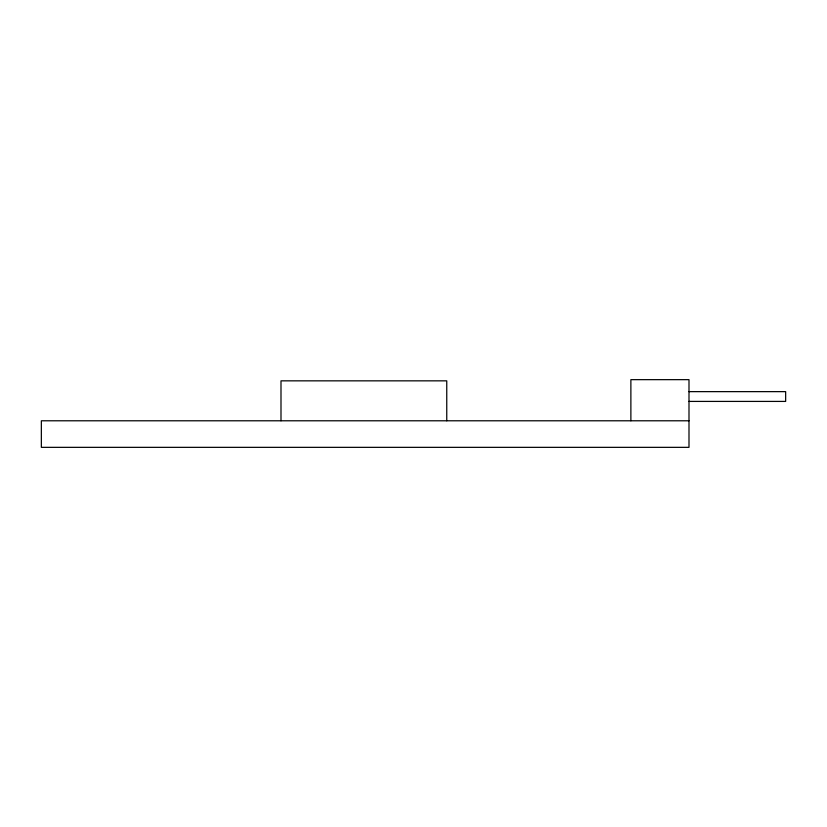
<?xml version="1.0" encoding="UTF-8"?>
<svg xmlns="http://www.w3.org/2000/svg" width="827" height="827" viewBox="0 0 827 827"><rect width="100%" height="100%" fill="white"/><g stroke="black" fill="none" stroke-linecap="round" stroke-linejoin="round"><path stroke-width="1.24" d="M688.994 391.636L785.65 391.636L785.65 401.415L688.994 401.415M688.994 420.788L41.35 420.788L41.35 447.345L688.994 447.345L688.994 379.655L630.877 379.655L630.877 420.788M446.756 420.788L446.756 380.844L280.994 380.844L280.994 420.788"/></g></svg>
